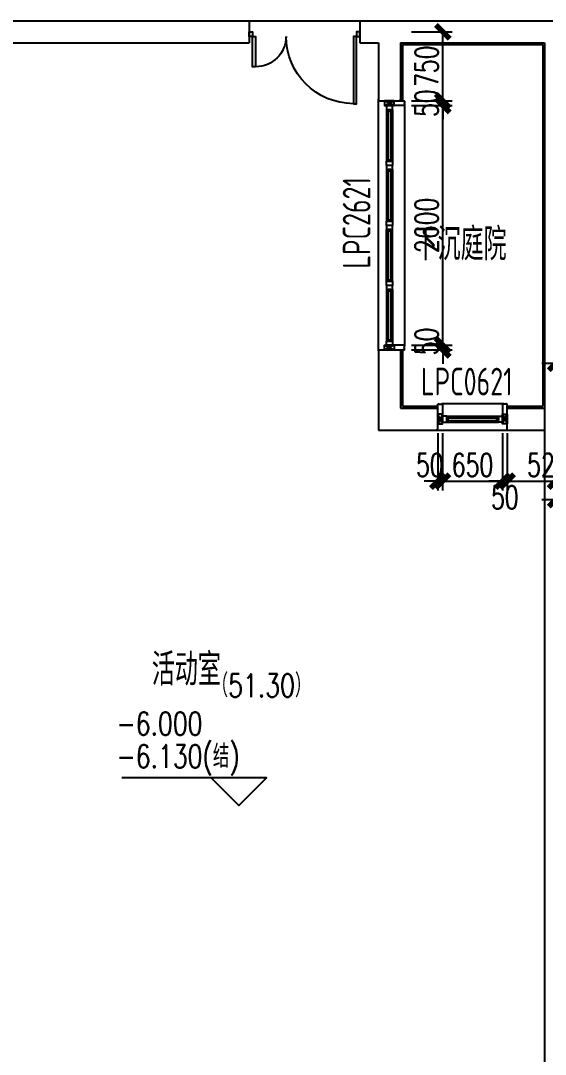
# Model space of a CAD drawing. Extents: x 296441 to 853063, y 459050 to 1117990.
# Drawn here: x 811829 to 817512, y 874442 to 885651 of the extents above; entities that cross this region are included whole.
import ezdxf

# ---------------------------------------------------------------- set-up
doc = ezdxf.new("R2010")
doc.units = 0
doc.header["$LTSCALE"] = 1000
for name, color, linetype in [('20-PLAN-BS01-P$0$$2$A-ANNO-LEVL-TEXT', 255, 'Continuous'), ('20-PLAN-BS01-P$0$G-XREF', 2, 'Continuous'), ('DZ-PLAN-MAIN-FL01$0$A-WIND-IDEN', 33, 'Continuous'), ('E-TEXT-BS01-MI-20$0$A-ANNO-LEVL', 3, 'Continuous'), ('E-TEXT-BS01-MI-20$0$A-ANNO-LEVL-TEXT', 255, 'Continuous'), ('E-TEXT-BS01-MI-20$0$A-ROOM-IDEN', 4, 'Continuous'), ('E1-BS01-20$0$A-DOOR', 4, 'Continuous'), ('E1-BS01-20$0$A-FLOR', 23, 'Continuous'), ('E1-BS01-20$0$A-OVLK', 140, 'Continuous'), ('E1-BS01-20$0$A-SECT-WIND', 155, 'Continuous'), ('E1-BS01-20$0$A-SECT-WOOD', 17, 'Continuous'), ('E1-BS01-20$0$A-WALL', 1, 'Continuous'), ('E1-BS01-20$0$A-WALL-FNSH', 6, 'Continuous'), ('E1-BS01-20$0$G-XREF', 2, 'Continuous'), ('G-XREF', 2, 'Continuous'), ('menchuangtao1$0$A-DETL-STONE', 42, 'Continuous'), ('menchuangtao1$0$A-WALL', 1, 'Continuous'), ('menchuangtao1$0$A_CUR_FRAME', 112, 'Continuous'), ('ZT0_默认图层-----PM、LM、DY、JD', 7, 'Continuous'), ('ZT1_Dim---标注---PM、LM、DY、JD', 252, 'Continuous')]:
    doc.layers.add(name, color=color, linetype=linetype)
doc.styles.add('20-PLAN-BS01-P$0$$2$GOA_01_thin_0.75', font='romans.shx', dxfattribs={"width": 0.75, "bigfont": 'hzdx.shx'})
doc.styles.add('E-TEXT-BS01-MI-20$0$GOA_01_thin_0.75', font='romans.shx', dxfattribs={"width": 0.75, "bigfont": 'hzdx.shx'})
doc.styles.get("Standard").update_dxf_attribs({"font": 'gbenor.shx', "bigfont": 'gbcbig.shx'})
doc.styles.add('ZT-DIMSTYLE', font='ROMANS.shx', dxfattribs={"width": 0.7, "bigfont": 'CHINESE.shx'})
doc.dimstyles.new('ZT-DIM100', dxfattribs={"dimscale": 100, "dimtxt": 2.5, "dimasz": 1.5, "dimexe": 1, "dimexo": 1, "dimgap": 0.5, "dimtad": 1, "dimdec": 0, "dimdsep": 46, "dimtxsty": 'ZT-DIMSTYLE', "dimblk": 'ARCHTICK', "dimcen": 2.5, "dimclrd": 175, "dimclre": 175, "dimclrt": 7, "dimazin": 2, "dimtfac": 1, "dimtix": 1, "dimtmove": 2, "dimatfit": 3, "dimfxl": 0, "dimarcsym": 0})

# ---------------------------------------------------------------- blocks, each defined once
blk = doc.blocks.new('*U1568')
at = {"layer": 'E1-BS01-20$0$A-SECT-WIND'}
for p, q in [((45, 32.5), (605, 32.5)), ((60, 15), (590, 15)), ((45, -32.5), (605, -32.5)), ((60, -15), (590, -15))]:
    blk.add_line(p, q, dxfattribs=at)
at = {"layer": 'E1-BS01-20$0$A-SECT-WOOD'}
for points in [[(0, 32.5), (45, 32.5), (45, -32.5), (0, -32.5)], [(60, 15), (60, -15), (45, -15), (45, 15)], [(590, 15), (590, -15), (605, -15), (605, 15)], [(650, 32.5), (605, 32.5), (605, -32.5), (650, -32.5)]]:
    blk.add_lwpolyline(points, close=True, dxfattribs=at)
blk = doc.blocks.new('E1-BS01-20$0$door-dixiashi-1200')
for points in [[(0, 0), (35, 0), (35, -50), (0, -50)], [(1200, 0), (1165, 0), (1165, -50), (1200, -50)], [(70, -780), (35, -780), (35, -50), (70, -50)], [(1130, -380), (1165, -380), (1165, -50), (1130, -50)]]:
    blk.add_lwpolyline(points, close=True)
for centre, radius, start, end in [((70, -50), 730, 270, 0), ((1130, -50), 330, 180, 270)]:
    blk.add_arc(centre, radius, start, end)
blk = doc.blocks.new('menchuangtao1')
at = {"layer": 'menchuangtao1$0$A-DETL-STONE'}
blk.add_lwpolyline([(-10, -52), (-10, -159, -0.471625), (-15, -162, -0.528396), (-19, -165, 0.241692), (-51, -165, -0.528396), (-55, -162, -0.471625), (-60, -159), (-60, -52)], format="xyb", close=True, dxfattribs=at)
at = {"layer": 'menchuangtao1$0$A-WALL'}
for p, q in [((-10, 120), (-10, -120)), ((-10, 120), (10, 120)), ((-10, -120), (10, -120))]:
    blk.add_line(p, q, dxfattribs=at)
at = {"layer": 'menchuangtao1$0$A_CUR_FRAME'}
for p, q in [((-60, -52), (-10, 52)), ((-60, 52), (-10, -52))]:
    blk.add_line(p, q, dxfattribs=at)
blk.add_lwpolyline([(-10, -52), (-10, 52), (-60, 52), (-60, -52)], close=True, dxfattribs=at)
blk = doc.blocks.new('E-TEXT-BS01-MI-20')
at = {"layer": 'E-TEXT-BS01-MI-20$0$A-ANNO-LEVL'}
blk.add_lwpolyline([(-3732, 3609), (-3432, 3309), (-3132, 3609), (-4698, 3609)], dxfattribs=at)
at = {"layer": 'E-TEXT-BS01-MI-20$0$A-ANNO-LEVL-TEXT', "style": 'E-TEXT-BS01-MI-20$0$GOA_01_thin_0.75', "width": 0.75}
for s, p in [('-6.000', (-4757, 4073)), ('-6.130(结)', (-4757, 3719))]:
    blk.add_text(s, height=250, dxfattribs=at).set_placement(p)
at = {"layer": 'E-TEXT-BS01-MI-20$0$A-ROOM-IDEN', "style": 'E-TEXT-BS01-MI-20$0$GOA_01_thin_0.75', "width": 0.75}
for s, p in [('下沉庭院', (-1528, 9221)), ('活动室', (-4374, 4609))]:
    blk.add_text(s, height=350, dxfattribs=at).set_placement(p)
blk = doc.blocks.new('YQ121111477')
at = {"layer": 'E1-BS01-20$0$A-FLOR'}
blk.add_line((46180, 20040.2, 0), (47380, 20040.2, 0), dxfattribs=at)
at = {"layer": 'E1-BS01-20$0$A-OVLK'}
for p, q in [((47580, 16460.2, 0), (47580, 19180.2, 0)), ((47865, 19128.3, 0), (47865, 16512.3, 0)), ((48933.1, 15885.2, 0), (48266.9, 15885.2, 0)), ((48215, 15600.2, 0), (48985, 15600.2, 0))]:
    blk.add_line(p, q, dxfattribs=at)
at = {"layer": 'E1-BS01-20$0$A-WALL'}
for p, q in [((40020, 20040.2, 0), (46180, 20040.2, 0)), ((46180, 20040.2, 0), (46180, 19800.2, 0)), ((47380, 20040.2, 0), (47380, 19800.2, 0)), ((47380, 20040.2, 0), (47580, 20040.2, 0)), ((47580, 20040.2, 0), (49620, 20040.2, 0)), ((40020, 19800.2, 0), (46180, 19800.2, 0)), ((47380, 19800.2, 0), (47580, 19800.2, 0)), ((47580, 19800.2, 0), (47580, 19180.2, 0)), ((47820, 19800.2, 0), (49380, 19800.2, 0)), ((47820, 19800.2, 0), (47820, 19180.2, 0)), ((49380, 19800.2, 0), (49380, 15840.2, 0)), ((47580, 16460.2, 0), (47580, 15600.2, 0)), ((47820, 16460.2, 0), (47820, 15840.2, 0)), ((47820, 15840.2, 0), (48215, 15840.2, 0)), ((48985, 15840.2, 0), (49380, 15840.2, 0)), ((49380, 15840.2, 0), (49380, 4740.2, 0)), ((47580, 15600.2, 0), (48215, 15600.2, 0)), ((48985, 15600.2, 0), (49380, 15600.2, 0))]:
    blk.add_line(p, q, dxfattribs=at)
at = {"layer": 'E1-BS01-20$0$A-WALL-FNSH'}
for p, q in [((47840, 19780.2, 0), (49360, 19780.2, 0)), ((47840, 19780.2, 0), (47840, 19170.2, 0)), ((49360, 19780.2, 0), (49360, 15860.2, 0)), ((47840, 16470.2, 0), (47840, 15860.2, 0)), ((47840, 15860.2, 0), (48225, 15860.2, 0)), ((48975, 15860.2, 0), (49360, 15860.2, 0))]:
    blk.add_line(p, q, dxfattribs=at)
for p, xscale, rotation in [((47700, 19120.2, 0), -1.000000000000002, 90), ((47700, 18470.2, 0), -1.000000000000002, 90), ((47700, 17170.2, 0), -1.000000000000002, 90), ((48275, 15720.2, 0), -1, 180)]:
    blk.add_blockref('*U1568', p, dxfattribs=dict(xscale=xscale, rotation=rotation))
at = {"rotation": 90}
blk.add_blockref('*U1568', (47700, 17170.2, 0), dxfattribs=at)
at = {"layer": '20-PLAN-BS01-P$0$G-XREF'}
blk.add_blockref('E-TEXT-BS01-MI-20', (49500, 8220.2, 0), dxfattribs=at)
at = {"layer": 'E1-BS01-20$0$A-DOOR', "xscale": -1}
blk.add_blockref('E1-BS01-20$0$door-dixiashi-1200', (47380, 19920.2, 0), dxfattribs=at)
at = {"layer": 'E1-BS01-20$0$G-XREF'}
for p, rotation in [((47700, 19180.2, 0), 90), ((48215, 15720.2, 0), 180)]:
    blk.add_blockref('menchuangtao1', p, dxfattribs=dict(at, rotation=rotation))
for p, xscale, rotation in [((47700, 16460.2, 0), -1.000000000000002, 90), ((48985, 15720.2, 0), -1, 180)]:
    blk.add_blockref('menchuangtao1', p, dxfattribs=dict(at, xscale=xscale, rotation=rotation))
at = {"layer": '20-PLAN-BS01-P$0$$2$A-ANNO-LEVL-TEXT', "style": '20-PLAN-BS01-P$0$$2$GOA_01_thin_0.75', "width": 0.75}
blk.add_text('（51.30）', height=250, dxfattribs=at).set_placement((45775, 12706.2, 0))
blk = doc.blocks.new('_ArchTick')
at = {"color": 0, "linetype": 'ByBlock', "const_width": 0.4}
blk.add_lwpolyline([(-0.5, -0.5), (0.5, 0.5)], dxfattribs=at)
blk = doc.blocks.new('*D1735')
at = {"layer": 'Defpoints', "color": 0, "ltscale": 1000, "transparency": 16777216}
for p in [(19840, 4200, 0), (20278, 4200), (19840, 3450)]:
    blk.add_point(p, dxfattribs=at)
at = {"layer": 'ZT1_Dim---标注---PM、LM、DY、JD', "color": 175, "linetype": 'ByBlock', "lineweight": -2, "ltscale": 1000, "transparency": 16777216}
for p, q in [((19940, 4200), (20378, 4200)), ((20278, 3450), (20278, 4200)), ((19940, 3450), (20378, 3450))]:
    blk.add_line(p, q, dxfattribs=at)
at = {"layer": 'ZT1_Dim---标注---PM、LM、DY、JD', "color": 175, "lineweight": -2, "ltscale": 1000, "transparency": 16777216, "xscale": 150, "yscale": 150, "zscale": 150}
for p, rotation in [((20278, 4200), 90), ((20278, 3450), 270)]:
    blk.add_blockref('_ArchTick', p, dxfattribs=dict(at, rotation=rotation))
at = {"layer": 'ZT1_Dim---标注---PM、LM、DY、JD', "color": 7, "ltscale": 1000, "transparency": 16777216, "insert": (20103, 3825), "char_height": 250, "attachment_point": 5, "rotation": 90, "style": 'ZT-DIMSTYLE'}
blk.add_mtext('750', dxfattribs=at)
blk = doc.blocks.new('*D1736')
at = {"layer": 'Defpoints', "color": 0, "ltscale": 1000, "transparency": 16777216}
for p in [(19840, 3400), (20278, 3400), (19840, 800)]:
    blk.add_point(p, dxfattribs=at)
at = {"layer": 'ZT1_Dim---标注---PM、LM、DY、JD', "color": 175, "linetype": 'ByBlock', "lineweight": -2, "ltscale": 1000, "transparency": 16777216}
for p, q in [((19940, 3400), (20378, 3400)), ((20278, 800), (20278, 3400)), ((19940, 800), (20378, 800))]:
    blk.add_line(p, q, dxfattribs=at)
at = {"layer": 'ZT1_Dim---标注---PM、LM、DY、JD', "color": 175, "lineweight": -2, "ltscale": 1000, "transparency": 16777216, "xscale": 150, "yscale": 150, "zscale": 150}
for p, rotation in [((20278, 3400), 90), ((20278, 800), 270)]:
    blk.add_blockref('_ArchTick', p, dxfattribs=dict(at, rotation=rotation))
at = {"layer": 'ZT1_Dim---标注---PM、LM、DY、JD', "color": 7, "ltscale": 1000, "transparency": 16777216, "insert": (20103, 2100), "char_height": 250, "attachment_point": 5, "rotation": 90, "style": 'ZT-DIMSTYLE'}
blk.add_mtext('2600', dxfattribs=at)
blk = doc.blocks.new('*D1737')
at = {"layer": 'Defpoints', "color": 0, "ltscale": 1000, "transparency": 16777216}
for p in [(19840, 800), (20278, 800), (19840, 750)]:
    blk.add_point(p, dxfattribs=at)
at = {"layer": 'ZT1_Dim---标注---PM、LM、DY、JD', "color": 175, "linetype": 'ByBlock', "lineweight": -2, "ltscale": 1000, "transparency": 16777216}
for p, q in [((20278, 800), (20278, 950)), ((19940, 800), (20378, 800)), ((20278, 750), (20278, 800)), ((19940, 750), (20378, 750)), ((20278, 750), (20278, 600))]:
    blk.add_line(p, q, dxfattribs=at)
at = {"layer": 'ZT1_Dim---标注---PM、LM、DY、JD', "color": 175, "lineweight": -2, "ltscale": 1000, "transparency": 16777216, "xscale": 150, "yscale": 150, "zscale": 150}
for p, rotation in [((20278, 800), 270), ((20278, 750), 90)]:
    blk.add_blockref('_ArchTick', p, dxfattribs=dict(at, rotation=rotation))
at = {"layer": 'ZT1_Dim---标注---PM、LM、DY、JD', "color": 7, "ltscale": 1000, "transparency": 16777216, "insert": (20103, 842), "char_height": 250, "attachment_point": 5, "rotation": 90, "style": 'ZT-DIMSTYLE'}
blk.add_mtext('50', dxfattribs=at)
blk = doc.blocks.new('*D1746')
at = {"layer": 'Defpoints', "color": 0, "ltscale": 1000, "transparency": 16777216}
for p in [(20975, -52), (21500, -52), (21500, -673)]:
    blk.add_point(p, dxfattribs=at)
at = {"layer": 'ZT1_Dim---标注---PM、LM、DY、JD', "color": 175, "linetype": 'ByBlock', "lineweight": -2, "ltscale": 1000, "transparency": 16777216}
for p, q in [((20975, -152), (20975, -773)), ((21500, -152), (21500, -773)), ((20975, -673), (21500, -673))]:
    blk.add_line(p, q, dxfattribs=at)
at = {"layer": 'ZT1_Dim---标注---PM、LM、DY、JD', "color": 175, "lineweight": -2, "ltscale": 1000, "transparency": 16777216, "xscale": 150, "yscale": 150, "zscale": 150, "rotation": 180}
blk.add_blockref('_ArchTick', (20975, -673), dxfattribs=at)
at = {"layer": 'ZT1_Dim---标注---PM、LM、DY、JD', "color": 175, "lineweight": -2, "ltscale": 1000, "transparency": 16777216, "xscale": 150, "yscale": 150, "zscale": 150}
blk.add_blockref('_ArchTick', (21500, -673), dxfattribs=at)
at = {"layer": 'ZT1_Dim---标注---PM、LM、DY、JD', "color": 7, "ltscale": 1000, "transparency": 16777216, "insert": (21417, -498), "char_height": 250, "attachment_point": 5, "style": 'ZT-DIMSTYLE'}
blk.add_mtext('525', dxfattribs=at)
blk = doc.blocks.new('*D1747')
at = {"layer": 'Defpoints', "color": 0, "ltscale": 1000, "transparency": 16777216}
for p in [(20925, -52), (20975, -52), (20975, -673)]:
    blk.add_point(p, dxfattribs=at)
at = {"layer": 'ZT1_Dim---标注---PM、LM、DY、JD', "color": 175, "linetype": 'ByBlock', "lineweight": -2, "ltscale": 1000, "transparency": 16777216}
for p, q in [((20925, -152), (20925, -773)), ((20975, -152), (20975, -773)), ((20925, -673), (20775, -673)), ((20925, -673), (20975, -673)), ((20975, -673), (21125, -673))]:
    blk.add_line(p, q, dxfattribs=at)
at = {"layer": 'ZT1_Dim---标注---PM、LM、DY、JD', "color": 175, "lineweight": -2, "ltscale": 1000, "transparency": 16777216, "xscale": 150, "yscale": 150, "zscale": 150}
blk.add_blockref('_ArchTick', (20925, -673), dxfattribs=at)
at = {"layer": 'ZT1_Dim---标注---PM、LM、DY、JD', "color": 175, "lineweight": -2, "ltscale": 1000, "transparency": 16777216, "xscale": 150, "yscale": 150, "zscale": 150, "rotation": 180}
blk.add_blockref('_ArchTick', (20975, -673), dxfattribs=at)
at = {"layer": 'ZT1_Dim---标注---PM、LM、DY、JD', "color": 7, "ltscale": 1000, "transparency": 16777216, "insert": (20950, -848), "char_height": 250, "attachment_point": 5, "style": 'ZT-DIMSTYLE'}
blk.add_mtext('50', dxfattribs=at)
blk = doc.blocks.new('*D1748')
at = {"layer": 'Defpoints', "color": 0, "ltscale": 1000, "transparency": 16777216}
for p in [(20275, -52, 0), (20925, -52), (20925, -673)]:
    blk.add_point(p, dxfattribs=at)
at = {"layer": 'ZT1_Dim---标注---PM、LM、DY、JD', "color": 175, "linetype": 'ByBlock', "lineweight": -2, "ltscale": 1000, "transparency": 16777216}
for p, q in [((20275, -152), (20275, -773)), ((20925, -152), (20925, -773)), ((20275, -673), (20925, -673))]:
    blk.add_line(p, q, dxfattribs=at)
at = {"layer": 'ZT1_Dim---标注---PM、LM、DY、JD', "color": 175, "lineweight": -2, "ltscale": 1000, "transparency": 16777216, "xscale": 150, "yscale": 150, "zscale": 150, "rotation": 180}
blk.add_blockref('_ArchTick', (20275, -673), dxfattribs=at)
at = {"layer": 'ZT1_Dim---标注---PM、LM、DY、JD', "color": 175, "lineweight": -2, "ltscale": 1000, "transparency": 16777216, "xscale": 150, "yscale": 150, "zscale": 150}
blk.add_blockref('_ArchTick', (20925, -673), dxfattribs=at)
at = {"layer": 'ZT1_Dim---标注---PM、LM、DY、JD', "color": 7, "ltscale": 1000, "transparency": 16777216, "insert": (20600, -498), "char_height": 250, "attachment_point": 5, "style": 'ZT-DIMSTYLE'}
blk.add_mtext('650', dxfattribs=at)
blk = doc.blocks.new('*D1749')
at = {"layer": 'Defpoints', "color": 0, "ltscale": 1000, "transparency": 16777216}
for p in [(20225, -52, 0), (20275, -52, 0), (20275, -673)]:
    blk.add_point(p, dxfattribs=at)
at = {"layer": 'ZT1_Dim---标注---PM、LM、DY、JD', "color": 175, "linetype": 'ByBlock', "lineweight": -2, "ltscale": 1000, "transparency": 16777216}
for p, q in [((20225, -152), (20225, -773)), ((20275, -152), (20275, -773)), ((20225, -673), (20075, -673)), ((20225, -673), (20275, -673)), ((20275, -673), (20425, -673))]:
    blk.add_line(p, q, dxfattribs=at)
at = {"layer": 'ZT1_Dim---标注---PM、LM、DY、JD', "color": 175, "lineweight": -2, "ltscale": 1000, "transparency": 16777216, "xscale": 150, "yscale": 150, "zscale": 150}
blk.add_blockref('_ArchTick', (20225, -673), dxfattribs=at)
at = {"layer": 'ZT1_Dim---标注---PM、LM、DY、JD', "color": 175, "lineweight": -2, "ltscale": 1000, "transparency": 16777216, "xscale": 150, "yscale": 150, "zscale": 150, "rotation": 180}
blk.add_blockref('_ArchTick', (20275, -673), dxfattribs=at)
at = {"layer": 'ZT1_Dim---标注---PM、LM、DY、JD', "color": 7, "ltscale": 1000, "transparency": 16777216, "insert": (20137, -498), "char_height": 250, "attachment_point": 5, "style": 'ZT-DIMSTYLE'}
blk.add_mtext('50', dxfattribs=at)
blk = doc.blocks.new('*D1757')
at = {"layer": 'Defpoints', "color": 0, "ltscale": 1000, "transparency": 16777216}
for p in [(19840, 3450), (19840, 3400), (20278, 3450)]:
    blk.add_point(p, dxfattribs=at)
at = {"layer": 'ZT1_Dim---标注---PM、LM、DY、JD', "color": 175, "linetype": 'ByBlock', "lineweight": -2, "ltscale": 1000, "transparency": 16777216}
for p, q in [((20278, 3450), (20278, 3600)), ((19940, 3450), (20378, 3450)), ((19940, 3400), (20378, 3400)), ((20278, 3400), (20278, 3450)), ((20278, 3400), (20278, 3250))]:
    blk.add_line(p, q, dxfattribs=at)
at = {"layer": 'ZT1_Dim---标注---PM、LM、DY、JD', "color": 175, "lineweight": -2, "ltscale": 1000, "transparency": 16777216, "xscale": 150, "yscale": 150, "zscale": 150}
for p, rotation in [((20278, 3450), 270), ((20278, 3400), 90)]:
    blk.add_blockref('_ArchTick', p, dxfattribs=dict(at, rotation=rotation))
at = {"layer": 'ZT1_Dim---标注---PM、LM、DY、JD', "color": 7, "ltscale": 1000, "transparency": 16777216, "insert": (20103, 3425), "char_height": 250, "attachment_point": 5, "rotation": 90, "style": 'ZT-DIMSTYLE'}
blk.add_mtext('50', dxfattribs=at)
blk = doc.blocks.new('*D1785')
at = {"layer": 'Defpoints', "color": 0, "ltscale": 1000, "transparency": 16777216}
for p in [(21950, 604), (21500, 87), (21950, 87)]:
    blk.add_point(p, dxfattribs=at)
at = {"layer": 'ZT1_Dim---标注---PM、LM、DY、JD', "color": 175, "linetype": 'ByBlock', "lineweight": -2, "ltscale": 1000, "transparency": 16777216}
for p, q in [((21500, 187), (21500, 704)), ((21950, 187), (21950, 704)), ((21500, 604), (21350, 604)), ((21500, 604), (21950, 604)), ((21950, 604), (22100, 604))]:
    blk.add_line(p, q, dxfattribs=at)
at = {"layer": 'ZT1_Dim---标注---PM、LM、DY、JD', "color": 175, "lineweight": -2, "ltscale": 1000, "transparency": 16777216, "xscale": 150, "yscale": 150, "zscale": 150}
blk.add_blockref('_ArchTick', (21500, 604), dxfattribs=at)
at = {"layer": 'ZT1_Dim---标注---PM、LM、DY、JD', "color": 175, "lineweight": -2, "ltscale": 1000, "transparency": 16777216, "xscale": 150, "yscale": 150, "zscale": 150, "rotation": 180}
blk.add_blockref('_ArchTick', (21950, 604), dxfattribs=at)
at = {"layer": 'ZT1_Dim---标注---PM、LM、DY、JD', "color": 7, "ltscale": 1000, "transparency": 16777216, "insert": (21725, 779), "char_height": 250, "attachment_point": 5, "style": 'ZT-DIMSTYLE'}
blk.add_mtext('450', dxfattribs=at)
blk = doc.blocks.new('*D1788')
at = {"layer": 'Defpoints', "color": 0, "ltscale": 1000, "transparency": 16777216}
for p in [(21950, -874), (21500, -1277), (21950, -1277, 0)]:
    blk.add_point(p, dxfattribs=at)
at = {"layer": 'ZT1_Dim---标注---PM、LM、DY、JD', "color": 175, "linetype": 'ByBlock', "lineweight": -2, "ltscale": 1000, "transparency": 16777216}
for p, q in [((21500, -1177), (21500, -774)), ((21950, -1177), (21950, -774)), ((21500, -874), (21350, -874)), ((21500, -874), (21950, -874)), ((21950, -874), (22100, -874))]:
    blk.add_line(p, q, dxfattribs=at)
at = {"layer": 'ZT1_Dim---标注---PM、LM、DY、JD', "color": 175, "lineweight": -2, "ltscale": 1000, "transparency": 16777216, "xscale": 150, "yscale": 150, "zscale": 150}
blk.add_blockref('_ArchTick', (21500, -874), dxfattribs=at)
at = {"layer": 'ZT1_Dim---标注---PM、LM、DY、JD', "color": 175, "lineweight": -2, "ltscale": 1000, "transparency": 16777216, "xscale": 150, "yscale": 150, "zscale": 150, "rotation": 180}
blk.add_blockref('_ArchTick', (21950, -874), dxfattribs=at)
at = {"layer": 'ZT1_Dim---标注---PM、LM、DY、JD', "color": 7, "ltscale": 1000, "transparency": 16777216, "insert": (21725, -699), "char_height": 250, "attachment_point": 5, "style": 'ZT-DIMSTYLE'}
blk.add_mtext('450', dxfattribs=at)
blk = doc.blocks.new('20200213132654')
at = {"layer": 'ZT1_Dim---标注---PM、LM、DY、JD', "ltscale": 1000}
for base, p1, p2, picture, middle in [((20278.1, 4200), (19840, 3450), (19840, 4200, 0), '*D1735', (20103.1, 3825)), ((20278.1, 3450), (19840, 3400), (19840, 3450), '*D1757', (20103.1, 3425)), ((20278.1, 3400), (19840, 800), (19840, 3400), '*D1736', (20103.1, 2100))]:
    dim = blk.add_linear_dim(base=base, p1=p1, p2=p2, angle=90, dimstyle='ZT-DIM100', dxfattribs=at)
    dim.commit()
    dim.dimension.update_dxf_attribs({"geometry": picture, "text_midpoint": middle})
dim = blk.add_linear_dim(base=(20278.1, 800), p1=(19840, 750), p2=(19840, 800), angle=90, dimstyle='ZT-DIM100', dxfattribs=at)
dim.commit()
dim.dimension.update_dxf_attribs({"geometry": '*D1737', "text_midpoint": (20103.1, 841.7), "dimtype": 128})
for base, p1, p2, picture, middle in [((21950, 603.5, 0), (21500, 87.1, 0), (21950, 87.1, 0), '*D1785', (21725, 778.5, 0)), ((20925, -673.1, 0), (20275, -52.5, 0), (20925, -52.5, 0), '*D1748', (20600, -498.1, 0)), ((21950, -874.1, 0), (21500, -1276.5, 0), (21950, -1276.5, 0), '*D1788', (21725, -699.1, 0))]:
    dim = blk.add_linear_dim(base=base, p1=p1, p2=p2, dimstyle='ZT-DIM100', dxfattribs=at)
    dim.commit()
    dim.dimension.update_dxf_attribs({"geometry": picture, "text_midpoint": middle})
for base, p1, p2, picture, middle in [((20275, -673.1, 0), (20225, -52.5, 0), (20275, -52.5, 0), '*D1749', (20137.5, -498.1, 0)), ((20975, -673.1, 0), (20925, -52.5, 0), (20975, -52.5, 0), '*D1747', (20950, -848.1, 0)), ((21500, -673.1, 0), (20975, -52.5, 0), (21500, -52.5, 0), '*D1746', (21416.7, -498.1, 0))]:
    dim = blk.add_linear_dim(base=base, p1=p1, p2=p2, dimstyle='ZT-DIM100', dxfattribs=at)
    dim.commit()
    dim.dimension.update_dxf_attribs({"geometry": picture, "text_midpoint": middle, "dimtype": 128})

msp = doc.modelspace()

# ---------------------------------------------------------------- block references
at = {"layer": 'G-XREF'}
msp.add_blockref('YQ121111477', (768123.1, 865610.4), dxfattribs=at)
at = {"layer": 'ZT0_默认图层-----PM、LM、DY、JD', "ltscale": 1500}
msp.add_blockref('20200213132654', (796123.1, 881330.6, 0), dxfattribs=at)

# ---------------------------------------------------------------- texts
at = {"layer": 'DZ-PLAN-MAIN-FL01$0$A-WIND-IDEN', "color": 2, "width": 0.8}
msp.add_text('LPC2621', height=300, rotation=90, dxfattribs=at).set_placement((815617.7, 882962, 0))
msp.add_text('LPC0621', height=300, dxfattribs=at).set_placement((816164.5, 881587.2, 0))

doc.saveas('drawing.dxf')
